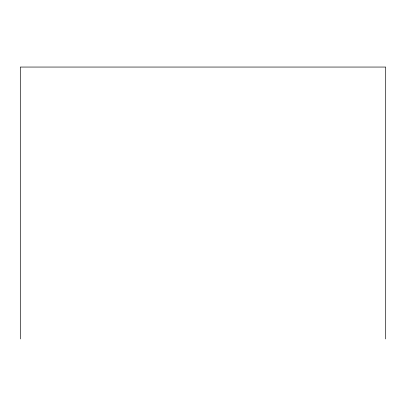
<?xml version="1.0" encoding="UTF-8"?>
<svg xmlns="http://www.w3.org/2000/svg" width="406" height="406" viewBox="0 0 406 406"><rect width="100%" height="100%" fill="white"/><g stroke="black" fill="none" stroke-linecap="round" stroke-linejoin="round"><path stroke-width="0.61" d="M385.7 338.944L385.7 67.056L20.3 67.056L20.3 338.944"/></g></svg>
